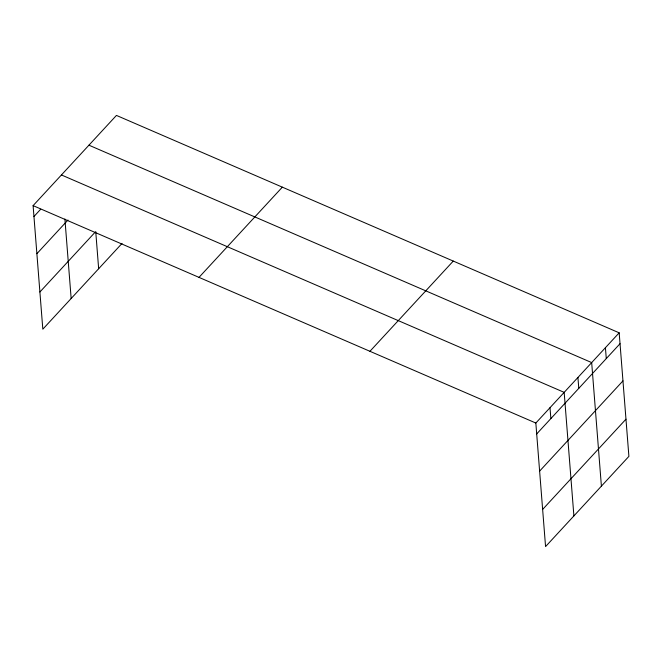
<?xml version="1.0" encoding="UTF-8"?>
<svg xmlns="http://www.w3.org/2000/svg" width="662" height="662" viewBox="0 0 662 662"><rect width="100%" height="100%" fill="white"/><g stroke="black" fill="none" stroke-linecap="round" stroke-linejoin="round"><path stroke-width="0.99" d="M122.031 243.426L42.823 329.18L33.1 205.634L116.438 115.411L619.177 332.82L628.9 456.366L545.562 546.589L535.839 423.035L619.177 332.82M33.961 216.515L40.705 209.209M36.882 253.695L67.963 220.041M39.894 292L95.047 232.296M199.005 277.378L282.343 187.156M369.934 351.299L453.271 261.076M536.7 433.924L620.029 343.702M539.621 471.104L622.959 380.882M542.641 509.409L625.971 419.187M88.931 145.185L591.679 362.586L601.402 486.14M61.434 174.958L564.173 392.359L573.896 515.913M33.1 205.634L535.839 423.035M605.424 347.707L606.284 358.589M577.926 377.472L578.778 388.362M550.006 407.701L550.867 418.583M95.733 231.551L98.655 268.731M64.901 218.998L71.157 298.504"/></g></svg>
